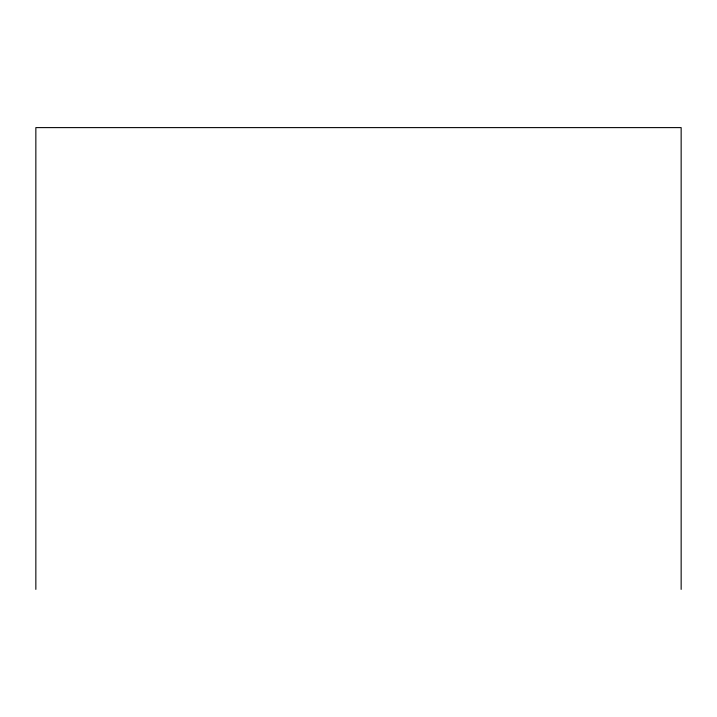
<?xml version="1.0" encoding="UTF-8"?>
<svg xmlns="http://www.w3.org/2000/svg" width="717" height="717" viewBox="0 0 717 717"><rect width="100%" height="100%" fill="white"/><g stroke="black" fill="none" stroke-linecap="round" stroke-linejoin="round"><path stroke-width="1.08" d="M681.15 589.392L681.15 127.608L35.85 127.608L35.85 589.392"/></g></svg>
